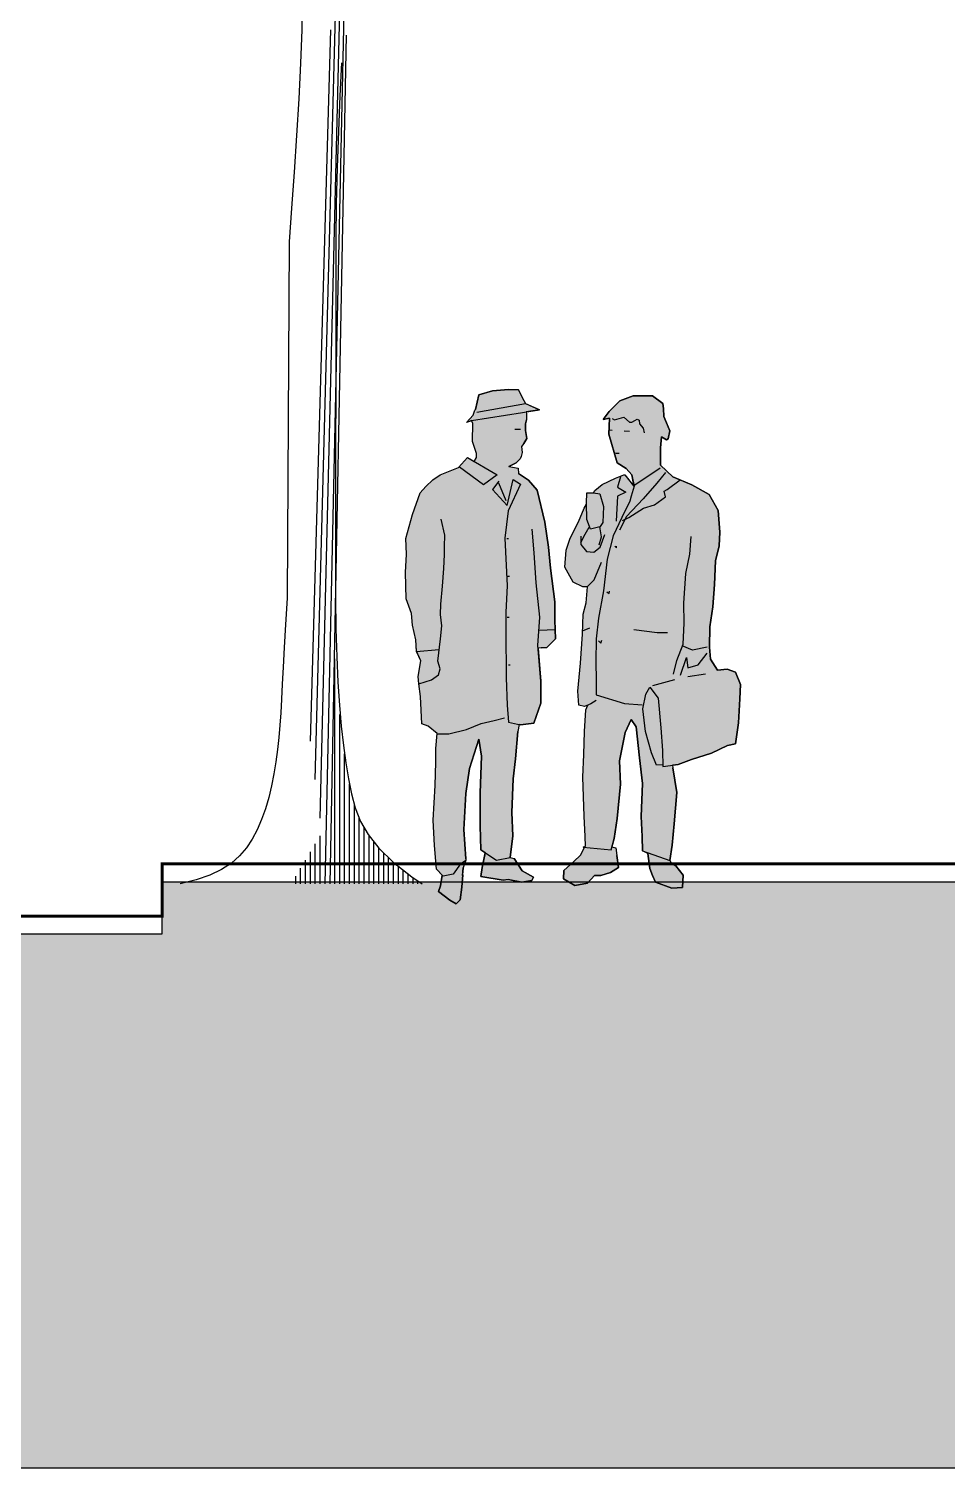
# Model space of a CAD drawing. Header units: millimetres. Extents: x 2056 to 4470, y 1400 to 3101.
# Drawn here: x 2075.368 to 2078.449, y 1468.204 to 1473.036 of the extents above; entities that cross this region are included whole.
import ezdxf

# ---------------------------------------------------------------- set-up
doc = ezdxf.new("R2010")
doc.units = ezdxf.units.MM
for name, color, linetype in [('A-254', 254, 'Continuous'), ('A-LDSP-TREE', 74, 'Continuous'), ('A-PLAN-1', 5, 'Continuous'), ('A-PLAN-2', 4, 'Continuous'), ('A-PLAN-6', 9, 'Continuous')]:
    doc.layers.add(name, color=color, linetype=linetype)

# ---------------------------------------------------------------- blocks, each defined once
blk = doc.blocks.new('2D-pe19')
for points in [[(-0.2818, 1.5394), (-0.2594, 1.564), (-0.2535, 1.5807), (-0.2519, 1.5821), (-0.2411, 1.6315), (-0.195, 1.6453), (-0.1415, 1.6496), (-0.1074, 1.6487), (-0.0899, 1.6132), (-0.0843, 1.6024), (-0.0368, 1.5816), (-0.082, 1.5745), (-0.081, 1.5681), (-0.081, 1.5481), (-0.0834, 1.5346), (-0.0836, 1.5116), (-0.0799, 1.4852), (-0.0896, 1.468), (-0.0973, 1.4585), (-0.0953, 1.4385), (-0.0982, 1.4253), (-0.1013, 1.4165), (-0.1149, 1.4031), (-0.1402, 1.3916), (-0.1089, 1.3862), (-0.1079, 1.3683), (-0.0734, 1.345), (-0.0451, 1.3122), (-0.0192, 1.2049), (-0.0066, 1.1206), (0, 1.0499), (0.0147, 0.9365), (0.0141, 0.8754), (0.0169, 0.8126), (-0.012, 0.7837), (-0.0311, 0.7822), (-0.0415, 0.7813), (-0.0321, 0.6712), (-0.0329, 0.5966), (-0.0565, 0.5296), (-0.1003, 0.5244), (-0.1051, 0.5254), (-0.11, 0.5015), (-0.1171, 0.4096), (-0.125, 0.3429), (-0.13, 0.2303), (-0.1268, 0.1518), (-0.1353, 0.0789), (-0.1219, 0.0749), (-0.0954, 0.0343), (-0.0575, 0.0132), (-0.0632, 0.0014), (-0.0958, -0.0039), (-0.1416, 0.0044), (-0.1591, 0.0024), (-0.2335, 0.0148), (-0.2293, 0.0451), (-0.219, 0.0945), (-0.2343, 0.1046), (-0.2358, 0.1853), (-0.2364, 0.2963), (-0.2314, 0.4185), (-0.2409, 0.4758), (-0.2719, 0.3776), (-0.2839, 0.2937), (-0.2906, 0.1724), (-0.2845, 0.0748), (-0.2837, 0.0695), (-0.2934, 0.0437), (-0.2948, 0.021), (-0.2946, 0.021), (-0.2972, -0.021), (-0.3032, -0.063), (-0.3168, -0.0763), (-0.3374, -0.0649), (-0.3758, -0.0354), (-0.3695, -0.0164), (-0.3631, 0.0196), (-0.3824, 0.0392), (-0.3895, 0.1195), (-0.3943, 0.2036), (-0.3876, 0.3208), (-0.3852, 0.3987), (-0.3847, 0.4447), (-0.3805, 0.4947), (-0.4104, 0.52), (-0.4316, 0.5275), (-0.4363, 0.6195), (-0.4416, 0.6616), (-0.4436, 0.6863), (-0.4352, 0.7384), (-0.4498, 0.7705), (-0.45, 0.7704), (-0.4519, 0.8092), (-0.4627, 0.8592), (-0.4662, 0.8974), (-0.4848, 0.9474), (-0.4862, 1.0355), (-0.4834, 1.0966), (-0.4851, 1.1499), (-0.4631, 1.2304), (-0.4377, 1.303), (-0.4184, 1.3236), (-0.3952, 1.3464), (-0.3698, 1.3635), (-0.3087, 1.3877), (-0.2784, 1.4211), (-0.2565, 1.4084), (-0.2487, 1.4218), (-0.2486, 1.4347), (-0.2617, 1.4752), (-0.2611, 1.5363), (-0.2646, 1.5449)], [(0.0483, 1.0534), (0.0522, 1.1106), (0.066, 1.1508), (0.0935, 1.206), (0.113, 1.2518), (0.1211, 1.2652), (0.121, 1.2686), (0.1213, 1.3033), (0.1439, 1.3031), (0.1483, 1.3104), (0.1732, 1.3314), (0.2177, 1.3523), (0.2464, 1.3633), (0.2495, 1.3636), (0.2786, 1.3263), (0.2798, 1.3271), (0.2733, 1.363), (0.2539, 1.3845), (0.2238, 1.4039), (0.1961, 1.4994), (0.1983, 1.5532), (0.1769, 1.5495), (0.1968, 1.5763), (0.2323, 1.6113), (0.2775, 1.6288), (0.3083, 1.6285), (0.3425, 1.6281), (0.3765, 1.6031), (0.3786, 1.5857), (0.38, 1.5594), (0.3893, 1.538), (0.4008, 1.511), (0.395, 1.4841), (0.3888, 1.4808), (0.3721, 1.4905), (0.3695, 1.4541), (0.3689, 1.3963), (0.4106, 1.3561), (0.4737, 1.3303), (0.5328, 1.2972), (0.5626, 1.2436), (0.5681, 1.1707), (0.5654, 1.1247), (0.5537, 1.075), (0.5507, 0.9948), (0.5444, 0.9203), (0.5342, 0.8531), (0.5336, 0.7847), (0.5371, 0.7443), (0.5598, 0.7076), (0.5923, 0.7112), (0.6208, 0.7014), (0.6378, 0.6592), (0.6351, 0.611), (0.631, 0.5309), (0.6202, 0.4603), (0.5938, 0.455), (0.5397, 0.4286), (0.4728, 0.4079), (0.4283, 0.391), (0.4097, 0.3885), (0.4109, 0.3799), (0.4235, 0.2974), (0.4152, 0.192), (0.4084, 0.1198), (0.4006, 0.0682), (0.4047, 0.0605), (0.4205, 0.0511), (0.4452, 0.0195), (0.4427, -0.0217), (0.4075, -0.024), (0.3525, -0.0036), (0.342, 0.0182), (0.3331, 0.042), (0.3263, 0.0919), (0.309, 0.1016), (0.3072, 0.1493), (0.3044, 0.2161), (0.3089, 0.327), (0.2985, 0.4135), (0.2874, 0.5171), (0.2703, 0.542), (0.2508, 0.4984), (0.2316, 0.4029), (0.2343, 0.3244), (0.2234, 0.2095), (0.2132, 0.1423), (0.206, 0.1145), (0.2197, 0.1109), (0.2225, 0.0851), (0.2282, 0.0447), (0.2012, 0.0281), (0.1686, 0.0183), (0.1472, 0.0185), (0.124, -0.0076), (0.0819, -0.0151), (0.044, 0.0066), (0.0442, 0.0352), (0.0787, 0.0651), (0.1002, 0.0862), (0.1138, 0.1127), (0.11, 0.1131), (0.1179, 0.1169), (0.116, 0.1494), (0.1127, 0.2179), (0.1083, 0.3486), (0.1113, 0.4248), (0.1137, 0.5016), (0.1183, 0.5739), (0.1249, 0.5904), (0.1145, 0.5857), (0.0955, 0.5898), (0.092, 0.6375), (0.1008, 0.7311), (0.1073, 0.8286), (0.1096, 0.8958), (0.1195, 0.9339), (0.1239, 0.9876), (0.1088, 0.9878), (0.0764, 1.0032)]]:
    blk.add_hatch(color=255).paths.add_polyline_path(points)
at = {"color": 250}
for p, q in [((-0.195, 1.6453), (-0.2411, 1.6315)), ((-0.1415, 1.6496), (-0.195, 1.6453)), ((-0.1074, 1.6487), (-0.1415, 1.6496)), ((-0.0899, 1.6132), (-0.1074, 1.6487)), ((-0.2411, 1.6315), (-0.2519, 1.5821)), ((-0.2478, 1.5741), (-0.0843, 1.6024)), ((-0.0843, 1.6024), (-0.038, 1.5828)), ((0.2323, 1.6113), (0.1968, 1.5763)), ((0.2775, 1.6288), (0.2323, 1.6113)), ((0.3083, 1.6285), (0.2775, 1.6288)), ((0.3425, 1.6281), (0.3083, 1.6285)), ((0.3765, 1.6031), (0.3425, 1.6281)), ((0.3786, 1.5857), (0.3765, 1.6031)), ((-0.2818, 1.5394), (-0.2594, 1.564)), ((-0.2649, 1.5459), (-0.0368, 1.5816)), ((-0.2594, 1.564), (-0.2535, 1.5807)), ((-0.0834, 1.5346), (-0.081, 1.5481)), ((0.1968, 1.5763), (0.1769, 1.5495)), ((0.1769, 1.5495), (0.1983, 1.5532)), ((0.1983, 1.5532), (0.1961, 1.4994)), ((0.2063, 1.5528), (0.2142, 1.5478)), ((0.2142, 1.5478), (0.2458, 1.5567)), ((0.2458, 1.5567), (0.2645, 1.5399)), ((0.2833, 1.5458), (0.2902, 1.5498)), ((0.2902, 1.5498), (0.2971, 1.5468)), ((0.2971, 1.5468), (0.2991, 1.535)), ((0.38, 1.5594), (0.3786, 1.5857)), ((0.3893, 1.538), (0.38, 1.5594)), ((-0.2637, 1.5452), (-0.2818, 1.5394)), ((-0.2611, 1.5363), (-0.2649, 1.5459)), ((-0.2617, 1.4752), (-0.2611, 1.5363)), ((-0.1199, 1.5166), (-0.1006, 1.5163)), ((-0.0836, 1.5116), (-0.0834, 1.5346)), ((-0.0799, 1.4852), (-0.0836, 1.5116)), ((0.1961, 1.4994), (0.2238, 1.4039)), ((0.1973, 1.5146), (0.2067, 1.5136)), ((0.2471, 1.5108), (0.2649, 1.5099)), ((0.2645, 1.5399), (0.2734, 1.5399)), ((0.2734, 1.5399), (0.2833, 1.5458)), ((0.2991, 1.535), (0.3109, 1.5201)), ((0.3109, 1.5201), (0.3139, 1.5043)), ((0.4008, 1.511), (0.3893, 1.538)), ((0.395, 1.4841), (0.4008, 1.511)), ((-0.2486, 1.4347), (-0.2617, 1.4752)), ((-0.0896, 1.468), (-0.0799, 1.4852)), ((0.3689, 1.3963), (0.3695, 1.4541)), ((0.3695, 1.4541), (0.3721, 1.4905)), ((0.3721, 1.4905), (0.3888, 1.4808)), ((0.3888, 1.4808), (0.395, 1.4841)), ((-0.3087, 1.3877), (-0.2784, 1.4211)), ((-0.2784, 1.4211), (-0.1786, 1.3634)), ((-0.2487, 1.4218), (-0.2486, 1.4347)), ((-0.1402, 1.3916), (-0.1149, 1.4031)), ((-0.1149, 1.4031), (-0.1013, 1.4165)), ((0.2164, 1.4375), (0.2199, 1.4363)), ((0.2199, 1.4363), (0.2304, 1.4363)), ((0.2238, 1.4039), (0.2539, 1.3845)), ((-0.3952, 1.3464), (-0.3698, 1.3635)), ((-0.3698, 1.3635), (-0.3087, 1.3877)), ((-0.2249, 1.3296), (-0.3055, 1.3892)), ((-0.1786, 1.3634), (-0.2249, 1.3296)), ((-0.0734, 1.345), (-0.1079, 1.3683)), ((0.2177, 1.3523), (0.2464, 1.3633)), ((0.2346, 1.3561), (0.2248, 1.3216)), ((0.2495, 1.3636), (0.279, 1.3258)), ((0.2539, 1.3845), (0.2733, 1.363)), ((0.2733, 1.363), (0.2802, 1.3248)), ((0.3676, 1.3856), (0.279, 1.3265)), ((0.3861, 1.3715), (0.3571, 1.3353)), ((0.4106, 1.3561), (0.3689, 1.3963)), ((0.4737, 1.3303), (0.4106, 1.3561)), ((-0.4377, 1.303), (-0.4184, 1.3236)), ((-0.4184, 1.3236), (-0.3952, 1.3464)), ((-0.1732, 1.3426), (-0.1943, 1.3136)), ((-0.1943, 1.3136), (-0.1454, 1.2599)), ((-0.1741, 1.3364), (-0.1495, 1.2772)), ((-0.1454, 1.2599), (-0.125, 1.3477)), ((-0.1004, 1.3324), (-0.1417, 1.2425)), ((-0.125, 1.3477), (-0.1004, 1.3324)), ((-0.0451, 1.3122), (-0.0734, 1.345)), ((-0.0192, 1.2049), (-0.0451, 1.3122)), ((0.1439, 1.3031), (0.1483, 1.3104)), ((0.1483, 1.3104), (0.1732, 1.3314)), ((0.1732, 1.3314), (0.2177, 1.3523)), ((0.2248, 1.3216), (0.2522, 1.3055)), ((0.2522, 1.3055), (0.2248, 1.292)), ((0.2802, 1.3248), (0.2705, 1.2919)), ((0.3571, 1.3353), (0.3106, 1.2825)), ((0.3815, 1.3082), (0.3911, 1.3142)), ((0.3853, 1.2891), (0.3815, 1.3082)), ((0.3911, 1.3142), (0.4354, 1.346)), ((0.5328, 1.2972), (0.4737, 1.3303)), ((-0.4631, 1.2304), (-0.4377, 1.303)), ((0.113, 1.2518), (0.1211, 1.2652)), ((0.121, 1.2686), (0.1213, 1.3033)), ((0.1222, 1.2131), (0.121, 1.2686)), ((0.1213, 1.3033), (0.1443, 1.3031)), ((0.1443, 1.3031), (0.165, 1.299)), ((0.165, 1.299), (0.1781, 1.2568)), ((0.1781, 1.2568), (0.1759, 1.203)), ((0.2248, 1.292), (0.2199, 1.2083)), ((0.2663, 1.2751), (0.2394, 1.2198)), ((0.3106, 1.2825), (0.2546, 1.2236)), ((0.2705, 1.2919), (0.2663, 1.2751)), ((0.312, 1.2516), (0.3486, 1.2631)), ((0.3486, 1.2631), (0.3853, 1.2891)), ((0.5626, 1.2436), (0.5328, 1.2972)), ((-0.4851, 1.1499), (-0.4631, 1.2304)), ((-0.355, 1.1604), (-0.3673, 1.2143)), ((-0.1417, 1.2425), (-0.1538, 1.1506)), ((0.0935, 1.206), (0.113, 1.2518)), ((0.1343, 1.181), (0.1222, 1.2131)), ((0.2394, 1.2198), (0.2097, 1.159)), ((0.2546, 1.2236), (0.2312, 1.1778)), ((0.241, 1.2102), (0.2624, 1.2196)), ((0.2624, 1.2196), (0.312, 1.2516)), ((0.5681, 1.1707), (0.5626, 1.2436)), ((0.5681, 1.1707), (0.5626, 1.2436)), ((-0.3553, 1.1223), (-0.355, 1.1604)), ((-0.055, 1.102), (-0.0615, 1.1806)), ((-0.0066, 1.1206), (-0.0192, 1.2049)), ((0.066, 1.1508), (0.0935, 1.206)), ((0.1148, 1.163), (0.1007, 1.1348)), ((0.1287, 1.1867), (0.1148, 1.163)), ((0.1652, 1.1886), (0.1343, 1.181)), ((0.1759, 1.203), (0.1639, 1.1863)), ((0.1715, 1.1554), (0.1652, 1.1886)), ((0.1666, 1.1207), (0.1827, 1.1626)), ((0.5654, 1.1247), (0.5681, 1.1707)), ((-0.4834, 1.0966), (-0.4851, 1.1499)), ((-0.3556, 1.0954), (-0.3553, 1.1223)), ((-0.1538, 1.1506), (-0.1457, 0.9902)), ((-0.1471, 1.1498), (-0.1413, 1.1498)), ((0, 1.0499), (-0.0066, 1.1206)), ((0.0522, 1.1106), (0.066, 1.1508)), ((0.1019, 1.1578), (0.1017, 1.1292)), ((0.1017, 1.1292), (0.1205, 1.106)), ((0.1457, 1.1041), (0.1666, 1.1207)), ((0.1634, 1.1286), (0.1715, 1.1554)), ((0.2097, 1.159), (0.1899, 1.0806)), ((0.2153, 1.1242), (0.2209, 1.1185)), ((0.2209, 1.1185), (0.2209, 1.1242)), ((0.4676, 1.0971), (0.4721, 1.1565)), ((0.5537, 1.075), (0.5654, 1.1247)), ((-0.4862, 1.0355), (-0.4834, 1.0966)), ((-0.3577, 1.0494), (-0.3556, 1.0954)), ((-0.0481, 1.0005), (-0.055, 1.102)), ((0.0483, 1.0534), (0.0522, 1.1106)), ((0.1205, 1.106), (0.1457, 1.1041)), ((0.146, 1.0112), (0.1706, 1.0703)), ((0.1899, 1.0806), (0.1776, 0.9737)), ((0.4535, 1.0322), (0.4676, 1.0971)), ((0.5507, 0.9948), (0.5537, 1.075)), ((-0.4848, 0.9474), (-0.4862, 1.0355)), ((-0.3622, 0.99), (-0.3577, 1.0494)), ((-0.1432, 1.0226), (-0.1374, 1.0226)), ((0.0147, 0.9365), (0, 1.0499)), ((0.0764, 1.0032), (0.0483, 1.0534)), ((0.4469, 0.9324), (0.4535, 1.0322)), ((-0.3684, 0.929), (-0.3622, 0.99)), ((-0.1457, 0.9902), (-0.1505, 0.9022)), ((-0.0357, 0.8854), (-0.0481, 1.0005)), ((0.1088, 0.9878), (0.0764, 1.0032)), ((0.1239, 0.9876), (0.1088, 0.9878)), ((0.1195, 0.9339), (0.1239, 0.9876)), ((0.1214, 0.9865), (0.146, 1.0112)), ((0.1776, 0.9737), (0.1611, 0.8819)), ((0.1891, 0.9707), (0.1965, 0.965)), ((0.1965, 0.965), (0.1984, 0.9725)), ((0.5444, 0.9203), (0.5507, 0.9948)), ((-0.4662, 0.8974), (-0.4848, 0.9474)), ((-0.3687, 0.8948), (-0.3684, 0.929)), ((0.0141, 0.8754), (0.0147, 0.9365)), ((0.1096, 0.8958), (0.1195, 0.9339)), ((0.448, 0.8657), (0.4469, 0.9324)), ((0.5342, 0.8531), (0.5444, 0.9203)), ((-0.4627, 0.8592), (-0.4662, 0.8974)), ((-0.3651, 0.856), (-0.3687, 0.8948)), ((-0.1505, 0.9022), (-0.1494, 0.8405)), ((-0.1452, 0.8856), (-0.1393, 0.8856)), ((-0.0422, 0.7902), (-0.0357, 0.8854)), ((0.0169, 0.8126), (0.0141, 0.8754)), ((0.1073, 0.8286), (0.1096, 0.8958)), ((0.1611, 0.8819), (0.1531, 0.813)), ((-0.4519, 0.8092), (-0.4627, 0.8592)), ((-0.3695, 0.8123), (-0.3651, 0.856)), ((-0.1494, 0.8405), (-0.1487, 0.6818)), ((-0.0377, 0.8418), (0.0154, 0.8444)), ((0.1008, 0.7311), (0.1073, 0.8286)), ((0.1312, 0.8485), (0.1066, 0.8387)), ((0.279, 0.8436), (0.3577, 0.8338)), ((0.3577, 0.8338), (0.3922, 0.8338)), ((0.4456, 0.7951), (0.448, 0.8657)), ((0.5336, 0.7847), (0.5342, 0.8531)), ((-0.45, 0.771), (-0.4519, 0.8092)), ((-0.4501, 0.7704), (-0.3749, 0.7769)), ((-0.378, 0.7378), (-0.3695, 0.8123)), ((-0.0321, 0.6712), (-0.0422, 0.7902)), ((-0.0311, 0.7822), (-0.012, 0.7837)), ((-0.012, 0.7837), (0.0169, 0.8126)), ((0.1531, 0.813), (0.1524, 0.7362)), ((0.161, 0.8059), (0.1685, 0.7984)), ((0.1685, 0.7984), (0.1722, 0.8078)), ((0.4238, 0.7398), (0.4456, 0.7951)), ((0.4759, 0.7746), (0.4415, 0.7894)), ((0.5252, 0.7845), (0.4759, 0.7746)), ((0.5371, 0.7443), (0.5336, 0.7847)), ((-0.4352, 0.7384), (-0.45, 0.771)), ((-0.4436, 0.6863), (-0.4352, 0.7384)), ((-0.3704, 0.7125), (-0.378, 0.7378)), ((-0.1413, 0.7252), (-0.1354, 0.7252)), ((0.092, 0.6375), (0.1008, 0.7311)), ((0.1524, 0.7362), (0.1535, 0.6734)), ((0.4122, 0.6939), (0.4238, 0.7398)), ((0.4365, 0.6909), (0.4562, 0.75)), ((0.4562, 0.75), (0.4612, 0.7155)), ((0.4612, 0.7155), (0.4956, 0.7254)), ((0.4956, 0.7254), (0.5252, 0.7648)), ((0.5598, 0.7076), (0.5371, 0.7443)), ((-0.3994, 0.6747), (-0.3762, 0.6918)), ((-0.3762, 0.6918), (-0.3704, 0.7125)), ((-0.1487, 0.6818), (-0.1456, 0.5898)), ((0.4612, 0.6859), (0.5203, 0.6958)), ((0.5923, 0.7112), (0.5598, 0.7076)), ((0.6208, 0.7014), (0.5923, 0.7112)), ((0.6378, 0.6592), (0.6208, 0.7014)), ((-0.4416, 0.6616), (-0.3994, 0.6747)), ((-0.4363, 0.6195), (-0.4416, 0.6616)), ((-0.0329, 0.5966), (-0.0321, 0.6712)), ((0.0955, 0.5898), (0.092, 0.6375)), ((0.1535, 0.6734), (0.153, 0.6251)), ((0.3196, 0.6275), (0.3332, 0.6503)), ((0.3332, 0.6503), (0.3615, 0.6136)), ((0.343, 0.6564), (0.4168, 0.6761)), ((0.6351, 0.611), (0.6378, 0.6592)), ((-0.4316, 0.5275), (-0.4363, 0.6195)), ((-0.1456, 0.5898), (-0.1406, 0.5326)), ((-0.0565, 0.5296), (-0.0329, 0.5966)), ((0.1145, 0.5857), (0.0955, 0.5898)), ((0.1353, 0.595), (0.1145, 0.5857)), ((0.1528, 0.6061), (0.1353, 0.595)), ((0.153, 0.6251), (0.2486, 0.5956)), ((0.2486, 0.5956), (0.308, 0.5911)), ((0.3096, 0.5782), (0.3196, 0.6275)), ((0.3615, 0.6136), (0.3701, 0.5143)), ((0.631, 0.5309), (0.6351, 0.611)), ((-0.2332, 0.5283), (-0.1889, 0.5381)), ((-0.1889, 0.5381), (-0.1544, 0.548)), ((-0.1406, 0.5326), (-0.1003, 0.5244)), ((0.1137, 0.5016), (0.1183, 0.5739)), ((0.2508, 0.4984), (0.2703, 0.542)), ((0.2703, 0.542), (0.2874, 0.5171)), ((0.3184, 0.5013), (0.3096, 0.5782)), ((-0.4104, 0.52), (-0.4316, 0.5275)), ((-0.3805, 0.4947), (-0.4104, 0.52)), ((-0.3847, 0.4447), (-0.3805, 0.4947)), ((-0.3809, 0.4938), (-0.3415, 0.4938)), ((-0.3415, 0.4938), (-0.2824, 0.5085)), ((-0.2824, 0.5085), (-0.2332, 0.5283)), ((-0.1171, 0.4096), (-0.11, 0.5015)), ((-0.1003, 0.5244), (-0.0565, 0.5296)), ((0.1113, 0.4248), (0.1137, 0.5016)), ((0.2316, 0.4029), (0.2508, 0.4984)), ((0.2874, 0.5171), (0.2985, 0.4135)), ((0.339, 0.4305), (0.3184, 0.5013)), ((0.3701, 0.5143), (0.3755, 0.4374)), ((0.6202, 0.4603), (0.631, 0.5309)), ((-0.3852, 0.3987), (-0.3847, 0.4447)), ((-0.2719, 0.3776), (-0.2409, 0.4758)), ((-0.2409, 0.4758), (-0.2314, 0.4185)), ((0.3755, 0.4374), (0.3767, 0.3842)), ((0.5397, 0.4286), (0.5938, 0.455)), ((0.5938, 0.455), (0.6202, 0.4603)), ((-0.3876, 0.3208), (-0.3852, 0.3987)), ((-0.2314, 0.4185), (-0.2364, 0.2963)), ((-0.125, 0.3429), (-0.1171, 0.4096)), ((0.1083, 0.3486), (0.1113, 0.4248)), ((0.2343, 0.3244), (0.2316, 0.4029)), ((0.2985, 0.4135), (0.3089, 0.327)), ((0.3554, 0.3883), (0.339, 0.4305)), ((0.3784, 0.3897), (0.3554, 0.3883)), ((0.3767, 0.3842), (0.4283, 0.391)), ((0.4283, 0.391), (0.4728, 0.4079)), ((0.4728, 0.4079), (0.5397, 0.4286)), ((-0.2839, 0.2937), (-0.2719, 0.3776)), ((-0.13, 0.2303), (-0.125, 0.3429)), ((0.1127, 0.2179), (0.1083, 0.3486)), ((0.4235, 0.2974), (0.4109, 0.3799)), ((-0.3943, 0.2036), (-0.3876, 0.3208)), ((-0.2906, 0.1724), (-0.2839, 0.2937)), ((-0.2364, 0.2963), (-0.2358, 0.1853)), ((0.2234, 0.2095), (0.2343, 0.3244)), ((0.3089, 0.327), (0.3044, 0.2161)), ((0.4152, 0.192), (0.4235, 0.2974)), ((-0.3895, 0.1195), (-0.3943, 0.2036)), ((-0.1268, 0.1518), (-0.13, 0.2303)), ((0.116, 0.1494), (0.1127, 0.2179)), ((0.2132, 0.1423), (0.2234, 0.2095)), ((0.3044, 0.2161), (0.3072, 0.1493)), ((-0.2845, 0.0748), (-0.2906, 0.1724)), ((-0.2358, 0.1853), (-0.2343, 0.1046)), ((-0.1353, 0.0789), (-0.1268, 0.1518)), ((0.1179, 0.1169), (0.116, 0.1494)), ((0.3072, 0.1493), (0.309, 0.1016)), ((0.4084, 0.1198), (0.4152, 0.192)), ((-0.3824, 0.0392), (-0.3895, 0.1195)), ((-0.2343, 0.1046), (-0.1814, 0.0698)), ((0.1139, 0.113), (0.1002, 0.0862)), ((0.11, 0.1131), (0.2033, 0.1043)), ((0.2033, 0.1043), (0.2132, 0.1423)), ((0.309, 0.1016), (0.4006, 0.0682)), ((0.4006, 0.0682), (0.4084, 0.1198)), ((-0.3021, 0.0575), (-0.3271, 0.023)), ((-0.3021, 0.0575), (-0.2837, 0.0695)), ((-0.2193, 0.0932), (-0.2293, 0.0451)), ((-0.1814, 0.0698), (-0.1353, 0.0789)), ((-0.0954, 0.0343), (-0.1219, 0.0749)), ((0.0787, 0.0651), (0.0442, 0.0352)), ((0.1002, 0.0862), (0.0787, 0.0651)), ((0.2282, 0.0447), (0.2225, 0.0851)), ((0.3263, 0.0919), (0.3331, 0.042)), ((0.4205, 0.0511), (0.4047, 0.0605)), ((0.4452, 0.0195), (0.4205, 0.0511)), ((-0.3597, 0.016), (-0.3824, 0.0392)), ((-0.3631, 0.0196), (-0.3695, -0.0164)), ((-0.3271, 0.023), (-0.3597, 0.016)), ((-0.2972, -0.021), (-0.2946, 0.021)), ((-0.295, 0.018), (-0.2934, 0.0437)), ((-0.2293, 0.0451), (-0.2335, 0.0148)), ((-0.2335, 0.0148), (-0.1591, 0.0024)), ((-0.1591, 0.0024), (-0.1416, 0.0044)), ((-0.1416, 0.0044), (-0.0958, -0.0039)), ((-0.0958, -0.0039), (-0.0632, 0.0014)), ((-0.0575, 0.0132), (-0.0954, 0.0343)), ((-0.0632, 0.0014), (-0.0575, 0.0132)), ((0.0442, 0.0352), (0.044, 0.0066)), ((0.044, 0.0066), (0.0819, -0.0151)), ((0.124, -0.0076), (0.1472, 0.0185)), ((0.1472, 0.0185), (0.1686, 0.0183)), ((0.1686, 0.0183), (0.2012, 0.0281)), ((0.2012, 0.0281), (0.2282, 0.0447)), ((0.3331, 0.042), (0.342, 0.0182)), ((0.342, 0.0182), (0.3525, -0.0036)), ((0.4427, -0.0217), (0.4452, 0.0195)), ((-0.3695, -0.0164), (-0.3758, -0.0354)), ((-0.3758, -0.0354), (-0.3374, -0.0649)), ((-0.3032, -0.063), (-0.2972, -0.021)), ((0.0819, -0.0151), (0.124, -0.0076)), ((0.3525, -0.0036), (0.4075, -0.024)), ((0.4075, -0.024), (0.4427, -0.0217)), ((-0.3374, -0.0649), (-0.3168, -0.0763)), ((-0.3168, -0.0763), (-0.3032, -0.063))]:
    blk.add_line(p, q, dxfattribs=at)
at = {"color": 255}
for points in [[(-0.2818, 1.5394), (-0.2594, 1.564), (-0.2535, 1.5807), (-0.2519, 1.5821), (-0.2411, 1.6315), (-0.195, 1.6453), (-0.1415, 1.6496), (-0.1074, 1.6487), (-0.0899, 1.6132), (-0.0843, 1.6024), (-0.0368, 1.5816), (-0.082, 1.5745), (-0.081, 1.5681), (-0.081, 1.5481), (-0.0834, 1.5346), (-0.0836, 1.5116), (-0.0799, 1.4852), (-0.0896, 1.468), (-0.0973, 1.4585), (-0.0953, 1.4385), (-0.0982, 1.4253), (-0.1013, 1.4165), (-0.1149, 1.4031), (-0.1402, 1.3916), (-0.1089, 1.3862), (-0.1079, 1.3683), (-0.0734, 1.345), (-0.0451, 1.3122), (-0.0192, 1.2049), (-0.0066, 1.1206), (0, 1.0499), (0.0147, 0.9365), (0.0141, 0.8754), (0.0169, 0.8126), (-0.012, 0.7837), (-0.0311, 0.7822), (-0.0415, 0.7813), (-0.0321, 0.6712), (-0.0329, 0.5966), (-0.0565, 0.5296), (-0.1003, 0.5244), (-0.1051, 0.5254), (-0.11, 0.5015), (-0.1171, 0.4096), (-0.125, 0.3429), (-0.13, 0.2303), (-0.1268, 0.1518), (-0.1353, 0.0789), (-0.1219, 0.0749), (-0.0954, 0.0343), (-0.0575, 0.0132), (-0.0632, 0.0014), (-0.0958, -0.0039), (-0.1416, 0.0044), (-0.1591, 0.0024), (-0.2335, 0.0148), (-0.2293, 0.0451), (-0.219, 0.0945), (-0.2343, 0.1046), (-0.2358, 0.1853), (-0.2364, 0.2963), (-0.2314, 0.4185), (-0.2409, 0.4758), (-0.2719, 0.3776), (-0.2839, 0.2937), (-0.2906, 0.1724), (-0.2845, 0.0748), (-0.2837, 0.0695), (-0.2934, 0.0437), (-0.2948, 0.021), (-0.2946, 0.021), (-0.2972, -0.021), (-0.3032, -0.063), (-0.3168, -0.0763), (-0.3374, -0.0649), (-0.3758, -0.0354), (-0.3695, -0.0164), (-0.3631, 0.0196), (-0.3824, 0.0392), (-0.3895, 0.1195), (-0.3943, 0.2036), (-0.3876, 0.3208), (-0.3852, 0.3987), (-0.3847, 0.4447), (-0.3805, 0.4947), (-0.4104, 0.52), (-0.4316, 0.5275), (-0.4363, 0.6195), (-0.4416, 0.6616), (-0.4436, 0.6863), (-0.4352, 0.7384), (-0.4498, 0.7705), (-0.45, 0.7704), (-0.4519, 0.8092), (-0.4627, 0.8592), (-0.4662, 0.8974), (-0.4848, 0.9474), (-0.4862, 1.0355), (-0.4834, 1.0966), (-0.4851, 1.1499), (-0.4631, 1.2304), (-0.4377, 1.303), (-0.4184, 1.3236), (-0.3952, 1.3464), (-0.3698, 1.3635), (-0.3087, 1.3877), (-0.2784, 1.4211), (-0.2565, 1.4084), (-0.2487, 1.4218), (-0.2486, 1.4347), (-0.2617, 1.4752), (-0.2611, 1.5363), (-0.2646, 1.5449), (-0.2818, 1.5394)], [(0.0483, 1.0534), (0.0522, 1.1106), (0.066, 1.1508), (0.0935, 1.206), (0.113, 1.2518), (0.1211, 1.2652), (0.121, 1.2686), (0.1213, 1.3033), (0.1439, 1.3031), (0.1483, 1.3104), (0.1732, 1.3314), (0.2177, 1.3523), (0.2464, 1.3633), (0.2495, 1.3636), (0.2786, 1.3263), (0.2798, 1.3271), (0.2733, 1.363), (0.2539, 1.3845), (0.2238, 1.4039), (0.1961, 1.4994), (0.1983, 1.5532), (0.1769, 1.5495), (0.1968, 1.5763), (0.2323, 1.6113), (0.2775, 1.6288), (0.3083, 1.6285), (0.3425, 1.6281), (0.3765, 1.6031), (0.3786, 1.5857), (0.38, 1.5594), (0.3893, 1.538), (0.4008, 1.511), (0.395, 1.4841), (0.3888, 1.4808), (0.3721, 1.4905), (0.3695, 1.4541), (0.3689, 1.3963), (0.4106, 1.3561), (0.4737, 1.3303), (0.5328, 1.2972), (0.5626, 1.2436), (0.5681, 1.1707), (0.5654, 1.1247), (0.5537, 1.075), (0.5507, 0.9948), (0.5444, 0.9203), (0.5342, 0.8531), (0.5336, 0.7847), (0.5371, 0.7443), (0.5598, 0.7076), (0.5923, 0.7112), (0.6208, 0.7014), (0.6378, 0.6592), (0.6351, 0.611), (0.631, 0.5309), (0.6202, 0.4603), (0.5938, 0.455), (0.5397, 0.4286), (0.4728, 0.4079), (0.4283, 0.391), (0.4097, 0.3885), (0.4109, 0.3799), (0.4235, 0.2974), (0.4152, 0.192), (0.4084, 0.1198), (0.4006, 0.0682), (0.4047, 0.0605), (0.4205, 0.0511), (0.4452, 0.0195), (0.4427, -0.0217), (0.4075, -0.024), (0.3525, -0.0036), (0.342, 0.0182), (0.3331, 0.042), (0.3263, 0.0919), (0.309, 0.1016), (0.3072, 0.1493), (0.3044, 0.2161), (0.3089, 0.327), (0.2985, 0.4135), (0.2874, 0.5171), (0.2703, 0.542), (0.2508, 0.4984), (0.2316, 0.4029), (0.2343, 0.3244), (0.2234, 0.2095), (0.2132, 0.1423), (0.206, 0.1145), (0.2197, 0.1109), (0.2225, 0.0851), (0.2282, 0.0447), (0.2012, 0.0281), (0.1686, 0.0183), (0.1472, 0.0185), (0.124, -0.0076), (0.0819, -0.0151), (0.044, 0.0066), (0.0442, 0.0352), (0.0787, 0.0651), (0.1002, 0.0862), (0.1138, 0.1127), (0.11, 0.1131), (0.1179, 0.1169), (0.116, 0.1494), (0.1127, 0.2179), (0.1083, 0.3486), (0.1113, 0.4248), (0.1137, 0.5016), (0.1183, 0.5739), (0.1249, 0.5904), (0.1145, 0.5857), (0.0955, 0.5898), (0.092, 0.6375), (0.1008, 0.7311), (0.1073, 0.8286), (0.1096, 0.8958), (0.1195, 0.9339), (0.1239, 0.9876), (0.1088, 0.9878), (0.0764, 1.0032)]]:
    blk.add_lwpolyline(points, close=True, dxfattribs=at)
blk = doc.blocks.new('TROPI')
for p, q in [((0.695, 0), (0.7933, 4.4883)), ((0.671, 0.3147), (0.7699, 4.3571)), ((0.5842, 4.2387), (0.5826, 4.0948)), ((0.6476, 0.4992), (0.7465, 4.226)), ((0.5826, 4.0948), (0.577, 3.935)), ((0.6242, 0.6836), (0.723, 4.0948)), ((0.7184, 0), (0.7979, 4.0701)), ((0.577, 3.935), (0.5686, 3.7644)), ((0.7728, 3.9368), (0.7653, 3.7778)), ((0.5686, 3.7644), (0.558, 3.5884)), ((0.7653, 3.7778), (0.7586, 3.6089)), ((0.7586, 3.6089), (0.7529, 3.435)), ((0.558, 3.5884), (0.5462, 3.412)), ((0.5462, 3.412), (0.5341, 3.2404)), ((0.7529, 3.435), (0.7485, 3.2609)), ((0.7485, 3.2609), (0.7459, 3.0913)), ((0.5341, 3.2404), (0.5225, 3.0789)), ((0.5225, 3.0789), (0.5124, 1.37)), ((0.7459, 3.0913), (0.7453, 1.3687)), ((0.5124, 1.37), (0.5043, 1.2428)), ((0.7453, 1.3687), (0.7468, 1.2218)), ((0.5043, 1.2428), (0.498, 1.1333)), ((0.7468, 1.2218), (0.7506, 1.088)), ((0.498, 1.1333), (0.4931, 1.039)), ((0.4931, 1.039), (0.4892, 0.9571)), ((0.7413, 0), (0.7413, 1.0785)), ((0.7506, 1.088), (0.7562, 0.9664)), ((0.4892, 0.9571), (0.4856, 0.8851)), ((0.7562, 0.9664), (0.7636, 0.8557)), ((0.4856, 0.8851), (0.4821, 0.8203)), ((0.7636, 0.8557), (0.7726, 0.7551)), ((0.4781, 0.7601), (0.4732, 0.7018)), ((0.4821, 0.8203), (0.4781, 0.7601)), ((0.7648, 0), (0.7648, 0.8123)), ((0.4732, 0.7018), (0.4669, 0.6434)), ((0.7726, 0.7551), (0.783, 0.6634)), ((0.4669, 0.6434), (0.4591, 0.5848)), ((0.783, 0.6634), (0.7946, 0.5796)), ((0.7882, 0), (0.7882, 0.6232)), ((0.4591, 0.5848), (0.4495, 0.5265)), ((0.7946, 0.5796), (0.8072, 0.5025)), ((0.4495, 0.5265), (0.4381, 0.4691)), ((0.8072, 0.5025), (0.8212, 0.4312)), ((0.4381, 0.4691), (0.4245, 0.4131)), ((0.8117, 0), (0.8117, 0.4796)), ((0.8212, 0.4312), (0.8394, 0.364)), ((0.4087, 0.359), (0.3905, 0.3073)), ((0.4245, 0.4131), (0.4087, 0.359)), ((0.8351, 0), (0.8351, 0.3798)), ((0.8394, 0.364), (0.8652, 0.2992)), ((0.3905, 0.3073), (0.3697, 0.2586)), ((0.8585, 0), (0.8585, 0.3159)), ((0.8652, 0.2992), (0.9019, 0.2354)), ((0.3459, 0.2132), (0.3181, 0.1714)), ((0.3697, 0.2586), (0.3459, 0.2132)), ((0.671, 0), (0.671, 0.2295)), ((0.882, 0), (0.882, 0.2701)), ((0.9019, 0.2354), (0.9529, 0.1708)), ((0.9054, 0), (0.9054, 0.231)), ((0.3181, 0.1714), (0.2852, 0.1333)), ((0.6242, 0), (0.6242, 0.1523)), ((0.6476, 0), (0.6476, 0.1909)), ((0.9288, 0), (0.9288, 0.2013)), ((0.9523, 0), (0.9523, 0.1716)), ((0.9529, 0.1708), (1.0216, 0.1038)), ((0.9757, 0), (0.9757, 0.1485)), ((0.2458, 0.0988), (0.1988, 0.0682)), ((0.2852, 0.1333), (0.2458, 0.0988)), ((0.5773, 0), (0.5773, 0.0752)), ((0.6007, 0), (0.6007, 0.1138)), ((0.9992, 0), (0.9992, 0.1257)), ((1.0216, 0.1038), (1.1113, 0.0328)), ((1.0226, -0.0011), (1.0226, 0.103)), ((1.046, 0), (1.046, 0.0844)), ((0.0771, 0.0187), (0, 0)), ((0.143, 0.0414), (0.0771, 0.0187)), ((0.1988, 0.0682), (0.143, 0.0414)), ((0.5538, 0), (0.5538, 0.0366)), ((1.0695, 0), (1.0695, 0.0659)), ((1.0929, 0), (1.0929, 0.0473)), ((1.1113, 0.0328), (1.1601, 0)), ((1.1163, 0), (1.1163, 0.0294)), ((1.1398, 0), (1.1398, 0.0136))]:
    blk.add_line(p, q)

msp = doc.modelspace()

# ---------------------------------------------------------------- hatches: boundary and pattern name
at = {"layer": 'A-PLAN-6'}
h = msp.add_hatch(dxfattribs=at)
h.set_pattern_fill('AR-PARQ1', color=256, scale=0.002, angle=-45, style=0)
h.set_pattern_definition([(45, (-986891.0158, -1731692.2767), (2e-15, 0.86210458762), [0.6096, -0.6096]), (45, (-986890.944, -1731692.3486), (2e-15, 0.86210458762), [0.6096, -0.6096]), (45, (-986890.87214, -1731692.4204), (2e-15, 0.86210458762), [0.6096, -0.6096]), (45, (-986890.8003, -1731692.49226), (2e-15, 0.86210458762), [0.6096, -0.6096]), (45, (-986890.72845, -1731692.5641), (2e-15, 0.86210458762), [0.6096, -0.6096]), (45, (-986890.6566, -1731692.63594), (2e-15, 0.86210458762), [0.6096, -0.6096]), (45, (-986890.58477, -1731692.7078), (2e-15, 0.86210458762), [0.6096, -0.6096]), (315, (-986890.58477, -1731691.8457), (-2e-15, -0.86210458762), [0.6096, -0.6096]), (315, (-986890.5129, -1731691.77384), (-2e-15, -0.86210458762), [0.6096, -0.6096]), (315, (-986890.4411, -1731691.702), (-2e-15, -0.86210458762), [0.6096, -0.6096]), (315, (-986890.36924, -1731691.63015), (-2e-15, -0.86210458762), [0.6096, -0.6096]), (315, (-986890.2974, -1731691.5583), (-2e-15, -0.86210458762), [0.6096, -0.6096]), (315, (-986890.22556, -1731691.48647), (-2e-15, -0.86210458762), [0.6096, -0.6096]), (315, (-986890.1537, -1731691.4146), (-2e-15, -0.86210458762), [0.6096, -0.6096])])
h.paths.add_polyline_path([(2116.0116, 1470.1722), (2116.0116, 1468.2036), (2066.5477, 1468.2036), (2066.5477, 1469.9972), (2075.815, 1469.9972), (2075.815, 1470.1722), (2080.0014, 1470.1722)])

# ---------------------------------------------------------------- linework, layer by layer
at = {"layer": 'A-PLAN-1', "const_width": 0.01, "elevation": 0}
msp.add_lwpolyline([(2066.5477, 1470.0572), (2075.815, 1470.0572), (2075.815, 1470.2322), (2080.0014, 1470.2322)], dxfattribs=at)
at = {"layer": 'A-PLAN-2', "elevation": 0}
msp.add_lwpolyline([(2116.0116, 1470.1722), (2116.0116, 1468.2036), (2066.5477, 1468.2036), (2066.5477, 1469.9972), (2075.815, 1469.9972), (2075.815, 1470.1722), (2080.0014, 1470.1722), (2080.0014, 1470.1722), (2116.0116, 1470.1722)], dxfattribs=at)

# ---------------------------------------------------------------- block references
at = {"layer": 'A-254'}
msp.add_blockref('2D-pe19', (2077.1183, 1470.1749), dxfattribs=at)
at = {"layer": 'A-LDSP-TREE', "color": 8, "ltscale": 35, "xscale": 0.6999999999534339, "yscale": 0.7000000001862645, "zscale": 0.7}
msp.add_blockref('TROPI', (2075.8755, 1470.1656), dxfattribs=at)

doc.saveas('drawing.dxf')
